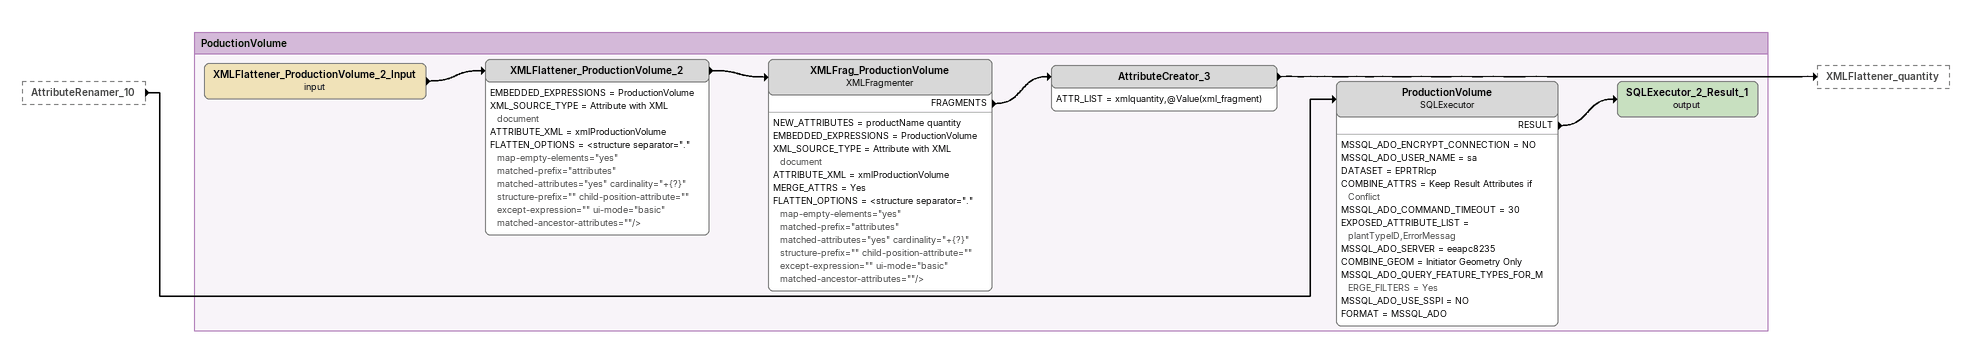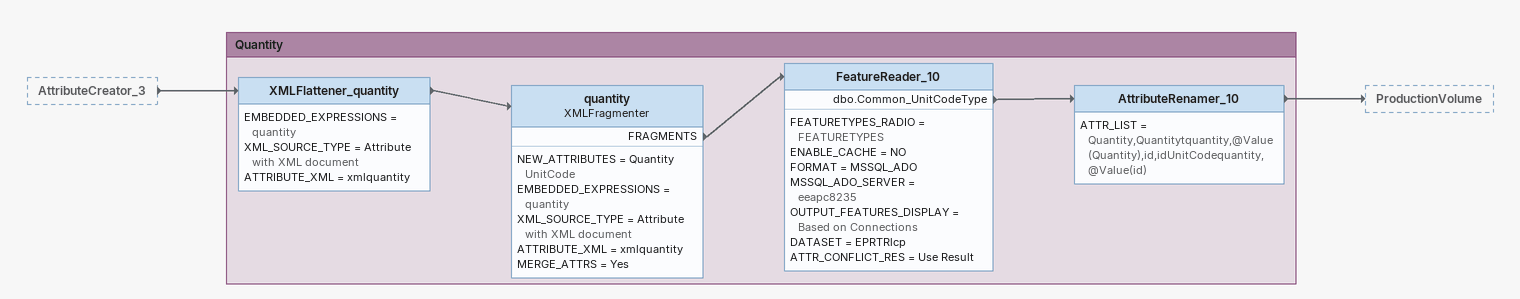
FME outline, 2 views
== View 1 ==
AttributeRenamer_10 [outside]
    -> ProductionVolume

Bookmark: PoductionVolume
XMLFlattener_ProductionVolume_2_Input (input)
    -> XMLFlattener_ProductionVolume_2
XMLFlattener_ProductionVolume_2
    EMBEDDED_EXPRESSIONS = ProductionVolume
    XML_SOURCE_TYPE = Attribute with XML document
    ATTRIBUTE_XML = xmlProductionVolume
    FLATTEN_OPTIONS = <structure separator="." map-empty-elements="yes" matched-prefix="attributes" matched-attributes="yes" cardinality="+{?}" structure-prefix="" child-position-attribute="" except-expression="" ui-mode="basic" matched-ancestor-attributes=""/>
    -> XMLFrag_ProductionVolume
XMLFrag_ProductionVolume: XMLFragmenter
    NEW_ATTRIBUTES = productName quantity
    EMBEDDED_EXPRESSIONS = ProductionVolume
    XML_SOURCE_TYPE = Attribute with XML document
    ATTRIBUTE_XML = xmlProductionVolume
    MERGE_ATTRS = Yes
    FLATTEN_OPTIONS = <structure separator="." map-empty-elements="yes" matched-prefix="attributes" matched-attributes="yes" cardinality="+{?}" structure-prefix="" child-position-attribute="" except-expression="" ui-mode="basic" matched-ancestor-attributes=""/>
    FRAGMENTS -> AttributeCreator_3
AttributeCreator_3
    ATTR_LIST = xmlquantity,@Value(xml_fragment)
    -> XMLFlattener_quantity
ProductionVolume: SQLExecutor
    MSSQL_ADO_ENCRYPT_CONNECTION = NO
    MSSQL_ADO_USER_NAME = sa
    DATASET = EPRTRlcp
    COMBINE_ATTRS = Keep Result Attributes if Conflict
    MSSQL_ADO_COMMAND_TIMEOUT = 30
    EXPOSED_ATTRIBUTE_LIST = plantTypeID,ErrorMessag
    MSSQL_ADO_SERVER = eeapc8235
    COMBINE_GEOM = Initiator Geometry Only
    MSSQL_ADO_QUERY_FEATURE_TYPES_FOR_MERGE_FILTERS = Yes
    MSSQL_ADO_USE_SSPI = NO
    FORMAT = MSSQL_ADO
    RESULT -> SQLExecutor_2_Result_1 (output)
SQLExecutor_2_Result_1 (output)

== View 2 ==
AttributeCreator_3 [outside]
    -> XMLFlattener_quantity

Bookmark: Quantity
XMLFlattener_quantity
    EMBEDDED_EXPRESSIONS = quantity
    XML_SOURCE_TYPE = Attribute with XML document
    ATTRIBUTE_XML = xmlquantity
    -> quantity
quantity: XMLFragmenter
    NEW_ATTRIBUTES = Quantity UnitCode
    EMBEDDED_EXPRESSIONS = quantity
    XML_SOURCE_TYPE = Attribute with XML document
    ATTRIBUTE_XML = xmlquantity
    MERGE_ATTRS = Yes
    FRAGMENTS -> FeatureReader_10
FeatureReader_10
    FEATURETYPES_RADIO = FEATURETYPES
    ENABLE_CACHE = NO
    FORMAT = MSSQL_ADO
    MSSQL_ADO_SERVER = eeapc8235
    OUTPUT_FEATURES_DISPLAY = Based on Connections
    DATASET = EPRTRlcp
    ATTR_CONFLICT_RES = Use Result
    dbo.Common_UnitCodeType -> AttributeRenamer_10
AttributeRenamer_10
    ATTR_LIST = Quantity,Quantitytquantity,@Value(Quantity),id,idUnitCodequantity,@Value(id)
    -> ProductionVolume
